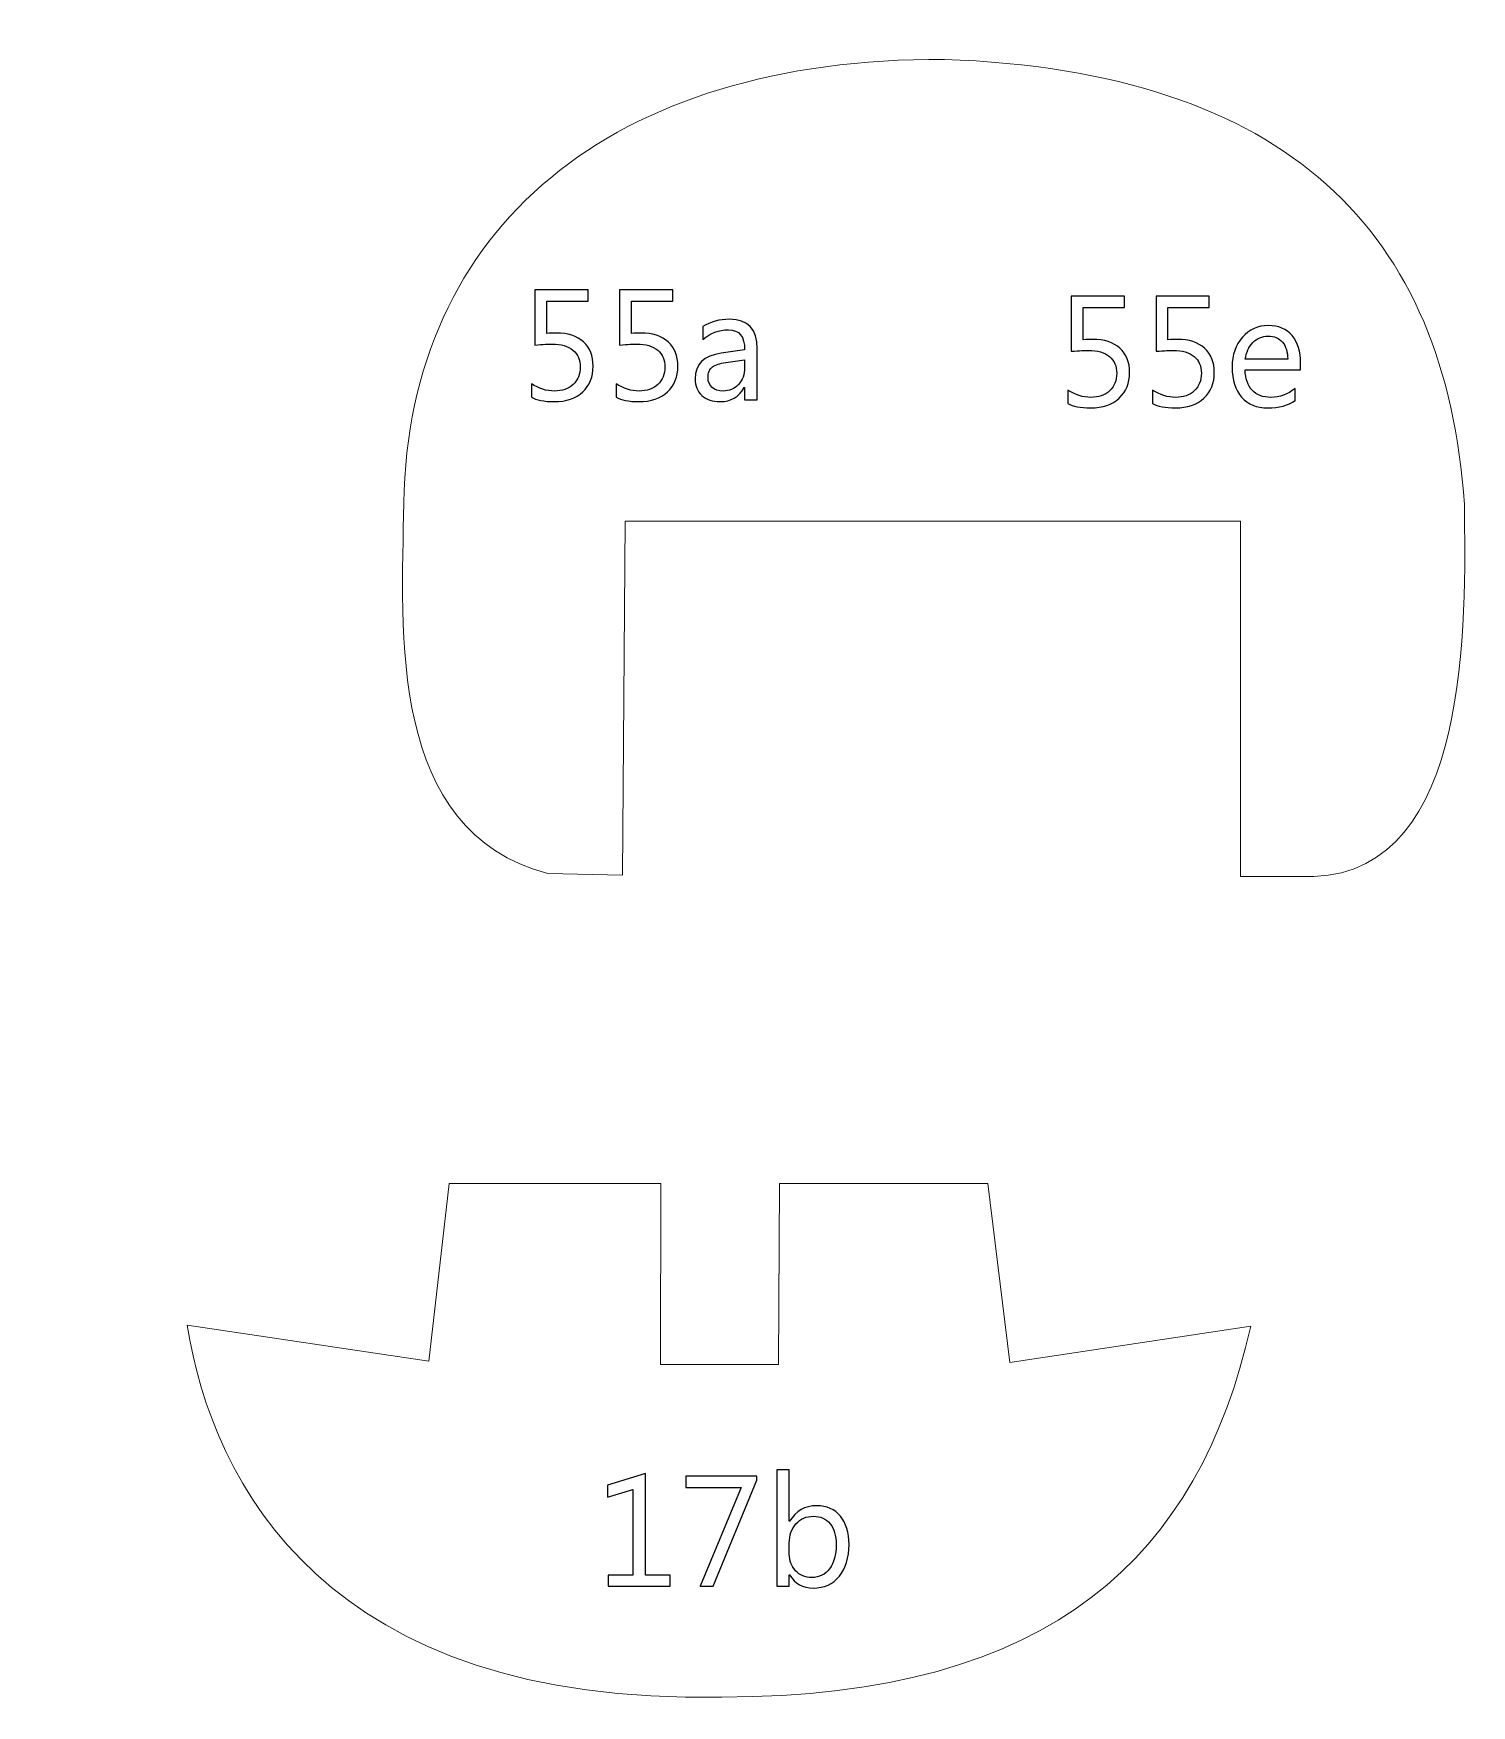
# Model space of a CAD drawing. Header units: centimetres. Extents: x -370 to 378, y -504 to 433.
# Drawn here: x 300.1 to 373.9, y 82.1 to 167.9 of the extents above; entities that cross this region are included whole.
import ezdxf

# ---------------------------------------------------------------- set-up
doc = ezdxf.new("R2010")
doc.units = ezdxf.units.CM
doc.header["$MEASUREMENT"] = 0
doc.layers.add('Camada 1', color=7, linetype='Continuous')
doc.layers.add('Camada 2', color=20, linetype='Continuous')

msp = doc.modelspace()

# ---------------------------------------------------------------- linework, layer by layer
at = {"layer": 'Camada 1', "lineweight": 9}
for points, knots in [([(216.721, 265.254), (216.721, 265.254), (230.116, 265.318), (230.116, 265.318), (230.116, 265.318), (230.116, 265.318), (230.103, 244.768), (230.103, 244.768), (230.103, 244.768), (230.103, 244.768), (236.36, 244.767), (236.36, 244.767), (236.36, 244.767), (236.36, 244.767), (236.371, 265.182), (236.371, 265.182), (236.371, 265.182), (236.371, 265.182), (256.209, 265.182), (256.209, 265.182), (256.209, 265.182), (256.209, 265.182), (256.209, 244.767), (256.209, 244.767), (256.209, 244.767), (256.209, 244.767), (262.443, 244.768), (262.443, 244.768), (262.443, 244.768), (262.443, 244.768), (262.445, 265.213), (262.445, 265.213), (262.445, 265.213), (262.445, 265.213), (282.346, 265.204), (282.346, 265.204), (282.346, 265.204), (282.346, 265.204), (282.296, 244.775), (282.296, 244.775), (282.296, 244.775), (282.296, 244.775), (288.629, 244.768), (288.629, 244.768), (288.629, 244.768), (288.629, 244.768), (288.652, 265.258), (288.652, 265.258), (288.652, 265.258), (288.652, 265.258), (308.479, 265.277), (308.479, 265.277), (308.479, 265.277), (308.479, 265.277), (308.479, 244.77), (308.479, 244.77), (308.479, 244.77), (308.479, 244.77), (314.689, 244.774), (314.689, 244.774), (314.689, 244.774), (314.689, 244.774), (314.79, 265.253), (314.79, 265.253), (314.79, 265.253), (314.79, 265.253), (334.828, 265.214), (334.828, 265.214), (334.828, 265.214), (334.828, 265.214), (334.892, 244.769), (334.892, 244.769), (334.892, 244.769), (334.892, 244.769), (341.063, 244.77), (341.063, 244.77), (341.063, 244.77), (341.063, 244.77), (341.094, 265.214), (341.094, 265.214), (341.094, 265.214), (341.094, 265.214), (366.922, 265.225), (366.922, 265.225), (366.922, 265.225), (366.922, 265.225), (366.966, 256.867), (366.966, 256.867), (366.966, 256.867), (366.966, 256.867), (360.754, 256.873), (360.754, 256.873), (360.754, 256.873), (360.754, 256.873), (360.754, 232.292), (360.754, 232.292), (360.754, 232.292), (360.754, 232.292), (366.964, 232.296), (366.964, 232.296), (366.964, 232.296), (366.964, 232.296), (366.963, 224.01), (366.963, 224.01), (366.963, 224.01), (366.963, 224.01), (210.199, 224.007), (210.199, 224.007), (210.199, 224.007), (210.199, 224.007), (210.193, 236.573), (210.193, 236.573), (210.193, 236.573), (210.193, 236.573), (189.145, 236.573), (189.145, 236.573), (189.145, 236.573), (185.916, 236.501), (184.439, 233.061), (184.413, 226.826), (184.413, 226.826), (184.673, 216.628), (178.684, 212.355), (173.821, 212.903), (173.821, 212.903), (173.821, 212.903), (176.697, 236.149), (176.697, 236.149), (176.697, 236.149), (176.697, 236.149), (170.539, 236.789), (170.539, 236.789), (170.539, 236.789), (170.539, 236.789), (168.49, 221.602), (168.49, 221.602), (168.49, 221.602), (168.49, 221.602), (4.291, 221.42), (4.291, 221.42), (4.291, 221.42), (4.291, 221.42), (4.288, 209.376), (4.288, 209.376), (4.288, 209.376), (4.288, 209.376), (-1.971, 209.374), (-1.971, 209.374), (-1.971, 209.374), (-1.971, 209.374), (-2.239, 168.069), (-2.239, 168.069), (-2.239, 168.069), (-2.239, 168.069), (-66.592, 160.863), (-66.592, 160.863), (-66.592, 160.863), (-66.592, 160.863), (-120.101, 160.892), (-120.101, 160.892), (-120.101, 160.892), (-122.907, 159.848), (-124.083, 157.497), (-123.291, 153.568), (-123.291, 153.568), (-123.291, 153.568), (-121.417, 147.705), (-121.417, 147.705), (-121.417, 147.705), (-119.664, 142.218), (-119.162, 139.073), (-123.559, 137.253), (-123.559, 137.253), (-123.559, 137.253), (-131.456, 134.303), (-131.456, 134.303), (-131.456, 134.303), (-142.328, 129.369), (-143.928, 118.845), (-139.185, 104.494), (-139.185, 104.494), (-136.723, 96.587), (-139.695, 91.079), (-144.309, 92.767), (-144.309, 92.767), (-144.309, 92.767), (-196.019, 110.18), (-196.019, 110.18), (-196.019, 110.18), (-194.826, 114.677), (-193.391, 119.174), (-191.716, 123.67), (-191.716, 123.67), (-191.716, 123.67), (-176.995, 117.362), (-176.995, 117.362), (-176.995, 117.362), (-176.995, 117.362), (-174.937, 123.295), (-174.937, 123.295), (-174.937, 123.295), (-174.937, 123.295), (-189.72, 129.603), (-189.72, 129.603), (-189.72, 129.603), (-187.47, 134.471), (-185.1, 139.218), (-182.609, 143.842), (-182.609, 143.842), (-182.609, 143.842), (-167.889, 135.786), (-167.889, 135.786), (-167.889, 135.786), (-167.889, 135.786), (-164.645, 141.095), (-164.645, 141.095), (-164.645, 141.095), (-164.645, 141.095), (-179.178, 149.214), (-179.178, 149.214), (-179.178, 149.214), (-176.797, 153.396), (-174.316, 157.382), (-171.694, 161.08), (-171.694, 161.08), (-171.694, 161.08), (-158.221, 152.024), (-158.221, 152.024), (-158.221, 152.024), (-158.221, 152.024), (-154.852, 157.145), (-154.852, 157.145), (-154.852, 157.145), (-154.852, 157.145), (-168.138, 166.201), (-168.138, 166.201), (-168.138, 166.201), (-165.271, 169.951), (-162.563, 173.777), (-160.029, 177.692), (-160.029, 177.692), (-160.029, 177.692), (-146.12, 169.011), (-146.12, 169.011), (-146.12, 169.011), (-146.12, 169.011), (-143.438, 174.444), (-143.438, 174.444), (-143.438, 174.444), (-143.438, 174.444), (-157.035, 183.25), (-157.035, 183.25), (-157.035, 183.25), (-151.695, 195.771), (-155.396, 206.053), (-170.299, 212.164), (-170.299, 212.164), (-196.331, 218.03), (-225.837, 215.086), (-252.767, 201.797), (-252.767, 201.797), (-272.125, 191.19), (-291.085, 177.8), (-311.371, 166), (-311.371, 166), (-321.658, 159.339), (-331.851, 153.367), (-342.736, 148.568), (-342.736, 148.568), (-346.86, 147.224), (-349.73, 146.708), (-351.28, 147.57), (-351.28, 147.57), (-360.973, 156.269), (-365.918, 177.156), (-365.135, 212.753), (-365.135, 212.753), (-363.041, 242.961), (-358.027, 262.687), (-349.489, 269.76), (-349.489, 269.76), (-341.694, 272.706), (-312.337, 273.158), (-268.236, 269.823), (-268.236, 269.823), (-238.219, 267.466), (-208.36, 264.64), (-178.599, 261.521), (-178.599, 261.521), (-161.15, 259.512), (-146.663, 274.84), (-133.661, 298.457), (-133.661, 298.457), (-137.932, 299.192), (-140.952, 302.511), (-141.329, 309.219), (-141.329, 309.219), (-141.246, 317.163), (-137.792, 321.124), (-131.21, 321.7), (-131.21, 321.7), (-128.465, 321.723), (-125.72, 321.692), (-122.976, 321.377), (-122.976, 321.377), (-119.251, 320.932), (-117.518, 322.574), (-117.641, 327.134), (-117.641, 327.134), (-117.641, 327.134), (-117.584, 336.153), (-117.584, 336.153), (-117.584, 336.153), (-117.584, 336.153), (-110.776, 336.152), (-110.776, 336.152), (-110.776, 336.152), (-110.776, 336.152), (-110.773, 349.137), (-110.773, 349.137), (-110.773, 349.137), (-110.773, 349.137), (-99.344, 349.13), (-99.344, 349.13), (-99.344, 349.13), (-99.344, 349.13), (-88.153, 362.878), (-88.153, 362.878), (-88.153, 362.878), (-88.153, 362.878), (-34.119, 362.869), (-34.119, 362.869), (-34.119, 362.869), (-34.119, 362.869), (-34.106, 340.512), (-34.106, 340.512), (-34.106, 340.512), (-34.106, 340.512), (-27.597, 340.514), (-27.597, 340.514), (-27.597, 340.514), (-27.597, 340.514), (-27.691, 325.715), (-27.691, 325.715), (-27.691, 325.715), (-27.873, 322.531), (-30.047, 321.13), (-33.358, 320.596), (-33.358, 320.596), (-33.358, 320.596), (-44.151, 320.594), (-44.151, 320.594), (-44.151, 320.594), (-44.151, 320.594), (-44.155, 311.191), (-44.155, 311.191), (-44.155, 311.191), (-44.155, 311.191), (-32.849, 311.191), (-32.849, 311.191), (-32.849, 311.191), (-18.571, 310.629), (-10.255, 308.442), (-6.272, 303.592), (-6.272, 303.592), (-3.714, 300.56), (-2.148, 297.196), (-2.032, 293.351), (-2.032, 293.351), (-2.032, 293.351), (-1.901, 274.856), (-1.901, 274.856), (-1.901, 274.856), (-1.901, 274.856), (4.408, 274.86), (4.408, 274.86), (4.408, 274.86), (4.408, 274.86), (4.426, 260.305), (4.426, 260.305), (4.426, 260.305), (4.426, 260.305), (175.044, 260.301), (175.044, 260.301), (175.044, 260.301), (175.044, 260.301), (175.017, 268.365), (175.017, 268.365), (175.017, 268.365), (179.182, 281.411), (183.274, 295.03), (187.51, 307.504), (187.51, 307.504), (189.372, 313.034), (192.544, 316.081), (197.008, 315.926), (197.008, 315.926), (202.874, 315.367), (206.189, 311.724), (207.985, 306.102), (207.985, 306.102), (211.365, 293.082), (213.787, 278.849), (216.721, 265.254)], [0, 0, 0, 0, 0.009804, 0.009804, 0.009804, 0.009804, 0.019608, 0.019608, 0.019608, 0.019608, 0.029412, 0.029412, 0.029412, 0.029412, 0.039216, 0.039216, 0.039216, 0.039216, 0.04902, 0.04902, 0.04902, 0.04902, 0.058824, 0.058824, 0.058824, 0.058824, 0.068627, 0.068627, 0.068627, 0.068627, 0.078431, 0.078431, 0.078431, 0.078431, 0.088235, 0.088235, 0.088235, 0.088235, 0.098039, 0.098039, 0.098039, 0.098039, 0.107843, 0.107843, 0.107843, 0.107843, 0.117647, 0.117647, 0.117647, 0.117647, 0.127451, 0.127451, 0.127451, 0.127451, 0.137255, 0.137255, 0.137255, 0.137255, 0.147059, 0.147059, 0.147059, 0.147059, 0.156863, 0.156863, 0.156863, 0.156863, 0.166667, 0.166667, 0.166667, 0.166667, 0.176471, 0.176471, 0.176471, 0.176471, 0.186275, 0.186275, 0.186275, 0.186275, 0.196078, 0.196078, 0.196078, 0.196078, 0.205882, 0.205882, 0.205882, 0.205882, 0.215686, 0.215686, 0.215686, 0.215686, 0.22549, 0.22549, 0.22549, 0.22549, 0.235294, 0.235294, 0.235294, 0.235294, 0.245098, 0.245098, 0.245098, 0.245098, 0.254902, 0.254902, 0.254902, 0.254902, 0.264706, 0.264706, 0.264706, 0.264706, 0.27451, 0.27451, 0.27451, 0.27451, 0.284314, 0.284314, 0.284314, 0.284314, 0.294118, 0.294118, 0.294118, 0.294118, 0.303922, 0.303922, 0.303922, 0.303922, 0.313725, 0.313725, 0.313725, 0.313726, 0.323529, 0.323529, 0.323529, 0.323529, 0.333333, 0.333333, 0.333333, 0.333333, 0.343137, 0.343137, 0.343137, 0.343137, 0.352941, 0.352941, 0.352941, 0.352941, 0.362745, 0.362745, 0.362745, 0.362745, 0.372549, 0.372549, 0.372549, 0.372549, 0.382353, 0.382353, 0.382353, 0.382353, 0.392157, 0.392157, 0.392157, 0.392157, 0.401961, 0.401961, 0.401961, 0.401961, 0.411765, 0.411765, 0.411765, 0.411765, 0.421569, 0.421569, 0.421569, 0.421569, 0.431373, 0.431373, 0.431373, 0.431373, 0.441176, 0.441176, 0.441176, 0.441176, 0.45098, 0.45098, 0.45098, 0.45098, 0.460784, 0.460784, 0.460784, 0.460784, 0.470588, 0.470588, 0.470588, 0.470588, 0.480392, 0.480392, 0.480392, 0.480392, 0.490196, 0.490196, 0.490196, 0.490196, 0.5, 0.5, 0.5, 0.5, 0.509804, 0.509804, 0.509804, 0.509804, 0.519608, 0.519608, 0.519608, 0.519608, 0.529412, 0.529412, 0.529412, 0.529412, 0.539216, 0.539216, 0.539216, 0.539216, 0.54902, 0.54902, 0.54902, 0.54902, 0.558824, 0.558824, 0.558824, 0.558824, 0.568627, 0.568627, 0.568627, 0.568627, 0.578431, 0.578431, 0.578431, 0.578431, 0.588235, 0.588235, 0.588235, 0.588235, 0.598039, 0.598039, 0.598039, 0.598039, 0.607843, 0.607843, 0.607843, 0.607843, 0.617647, 0.617647, 0.617647, 0.617647, 0.627451, 0.627451, 0.627451, 0.627451, 0.637255, 0.637255, 0.637255, 0.637255, 0.647059, 0.647059, 0.647059, 0.647059, 0.656863, 0.656863, 0.656863, 0.656863, 0.666667, 0.666667, 0.666667, 0.666667, 0.676471, 0.676471, 0.676471, 0.676471, 0.686275, 0.686275, 0.686275, 0.686275, 0.696078, 0.696078, 0.696078, 0.696078, 0.705882, 0.705882, 0.705882, 0.705882, 0.715686, 0.715686, 0.715686, 0.715686, 0.72549, 0.72549, 0.72549, 0.72549, 0.735294, 0.735294, 0.735294, 0.735294, 0.745098, 0.745098, 0.745098, 0.745098, 0.754902, 0.754902, 0.754902, 0.754902, 0.764706, 0.764706, 0.764706, 0.764706, 0.77451, 0.77451, 0.77451, 0.77451, 0.784314, 0.784314, 0.784314, 0.784314, 0.794118, 0.794118, 0.794118, 0.794118, 0.803922, 0.803922, 0.803922, 0.803922, 0.813725, 0.813725, 0.813725, 0.813726, 0.823529, 0.823529, 0.823529, 0.823529, 0.833333, 0.833333, 0.833333, 0.833333, 0.843137, 0.843137, 0.843137, 0.843137, 0.852941, 0.852941, 0.852941, 0.852941, 0.862745, 0.862745, 0.862745, 0.862745, 0.872549, 0.872549, 0.872549, 0.872549, 0.882353, 0.882353, 0.882353, 0.882353, 0.892157, 0.892157, 0.892157, 0.892157, 0.901961, 0.901961, 0.901961, 0.901961, 0.911765, 0.911765, 0.911765, 0.911765, 0.921569, 0.921569, 0.921569, 0.921569, 0.931373, 0.931373, 0.931373, 0.931373, 0.941176, 0.941176, 0.941176, 0.941176, 0.95098, 0.95098, 0.95098, 0.95098, 0.960784, 0.960784, 0.960784, 0.960784, 0.970588, 0.970588, 0.970588, 0.970588, 0.980392, 0.980392, 0.980392, 0.980392, 1, 1, 1, 1]), ([(330.456, 142.912), (330.456, 142.912), (362.027, 142.912), (362.027, 142.912), (362.027, 142.912), (362.027, 142.912), (362.024, 124.676), (362.024, 124.676), (362.024, 124.676), (362.024, 124.676), (365.802, 124.675), (365.802, 124.675), (365.802, 124.675), (373.887, 124.99), (373.589, 137.798), (373.517, 143.771), (373.517, 143.771), (372.576, 157.755), (364.464, 165.995), (346.835, 166.61), (346.835, 166.61), (329.726, 166.698), (319.327, 157.928), (319.098, 143.839), (319.098, 143.839), (318.989, 137.159), (318.247, 127.027), (326.493, 124.826), (326.493, 124.826), (326.493, 124.826), (330.324, 124.74), (330.324, 124.74), (330.324, 124.74), (330.324, 124.74), (330.456, 142.912), (330.456, 142.912)], [0, 0, 0, 0, 0.1, 0.1, 0.1, 0.1, 0.2, 0.2, 0.2, 0.2, 0.3, 0.3, 0.3, 0.3, 0.4, 0.4, 0.4, 0.4, 0.5, 0.5, 0.5, 0.5, 0.6, 0.6, 0.6, 0.6, 0.7, 0.7, 0.7, 0.7, 0.8, 0.8, 0.8, 0.8, 1, 1, 1, 1]), ([(321.423, 108.927), (321.423, 108.927), (332.295, 108.925), (332.295, 108.925), (332.295, 108.925), (332.295, 108.925), (332.275, 99.641), (332.275, 99.641), (332.275, 99.641), (332.275, 99.641), (338.32, 99.644), (338.32, 99.644), (338.32, 99.644), (338.32, 99.644), (338.384, 108.922), (338.384, 108.922), (338.384, 108.922), (338.384, 108.922), (349.063, 108.926), (349.063, 108.926), (349.063, 108.926), (349.063, 108.926), (350.199, 99.742), (350.199, 99.742), (350.199, 99.742), (350.199, 99.742), (362.558, 101.601), (362.558, 101.601), (362.558, 101.601), (359.903, 89.864), (352.443, 82.563), (335.412, 82.575), (335.412, 82.575), (315.148, 82.136), (309.28, 93.517), (307.985, 101.65), (307.985, 101.65), (307.985, 101.65), (320.377, 99.807), (320.377, 99.807), (320.377, 99.807), (320.377, 99.807), (321.423, 108.927), (321.423, 108.927)], [0, 0, 0, 0, 0.083333, 0.083333, 0.083333, 0.083333, 0.166667, 0.166667, 0.166667, 0.166667, 0.25, 0.25, 0.25, 0.25, 0.333333, 0.333333, 0.333333, 0.333333, 0.416667, 0.416667, 0.416667, 0.416667, 0.5, 0.5, 0.5, 0.5, 0.583333, 0.583333, 0.583333, 0.583333, 0.666667, 0.666667, 0.666667, 0.666667, 0.75, 0.75, 0.75, 0.75, 0.833333, 0.833333, 0.833333, 0.833333, 1, 1, 1, 1])]:
    msp.add_open_spline(points, degree=3, knots=knots, dxfattribs=at)
at = {"layer": 'Camada 2'}
for points, knots in [([(325.645, 149.283), (325.645, 149.283), (325.645, 149.969), (325.645, 149.969), (325.645, 149.969), (326.031, 149.716), (326.423, 149.59), (326.822, 149.59), (326.822, 149.59), (327.221, 149.59), (327.543, 149.703), (327.787, 149.928), (327.787, 149.928), (328.031, 150.153), (328.153, 150.453), (328.153, 150.825), (328.153, 150.825), (328.153, 151.195), (328.028, 151.484), (327.779, 151.691), (327.779, 151.691), (327.529, 151.898), (327.173, 152.001), (326.708, 152.001), (326.708, 152.001), (326.551, 152.001), (326.255, 151.985), (325.822, 151.954), (325.822, 151.954), (325.822, 151.954), (325.822, 154.792), (325.822, 154.792), (325.822, 154.792), (325.822, 154.792), (328.556, 154.792), (328.556, 154.792), (328.556, 154.792), (328.556, 154.792), (328.556, 154.211), (328.556, 154.211), (328.556, 154.211), (328.556, 154.211), (326.435, 154.211), (326.435, 154.211), (326.435, 154.211), (326.435, 154.211), (326.435, 152.55), (326.435, 152.55), (326.435, 152.55), (326.609, 152.56), (326.768, 152.566), (326.916, 152.566), (326.916, 152.566), (327.52, 152.566), (327.988, 152.414), (328.318, 152.111), (328.318, 152.111), (328.649, 151.809), (328.814, 151.394), (328.814, 150.867), (328.814, 150.867), (328.814, 150.321), (328.637, 149.881), (328.281, 149.55), (328.281, 149.55), (327.924, 149.216), (327.435, 149.049), (326.816, 149.049), (326.816, 149.049), (326.293, 149.049), (325.903, 149.127), (325.645, 149.283)], [0, 0, 0, 0, 0.052632, 0.052632, 0.052632, 0.052632, 0.105263, 0.105263, 0.105263, 0.105263, 0.157895, 0.157895, 0.157895, 0.157895, 0.210526, 0.210526, 0.210526, 0.210526, 0.263158, 0.263158, 0.263158, 0.263158, 0.315789, 0.315789, 0.315789, 0.315789, 0.368421, 0.368421, 0.368421, 0.368421, 0.421053, 0.421053, 0.421053, 0.421053, 0.473684, 0.473684, 0.473684, 0.473684, 0.526316, 0.526316, 0.526316, 0.526316, 0.578947, 0.578947, 0.578947, 0.578947, 0.631579, 0.631579, 0.631579, 0.631579, 0.684211, 0.684211, 0.684211, 0.684211, 0.736842, 0.736842, 0.736842, 0.736842, 0.789474, 0.789474, 0.789474, 0.789474, 0.842105, 0.842105, 0.842105, 0.842105, 0.894737, 0.894737, 0.894737, 0.894737, 1, 1, 1, 1]), ([(329.992, 149.283), (329.992, 149.283), (329.992, 149.969), (329.992, 149.969), (329.992, 149.969), (330.377, 149.716), (330.77, 149.59), (331.169, 149.59), (331.169, 149.59), (331.568, 149.59), (331.889, 149.703), (332.134, 149.928), (332.134, 149.928), (332.378, 150.153), (332.5, 150.453), (332.5, 150.825), (332.5, 150.825), (332.5, 151.195), (332.375, 151.484), (332.126, 151.691), (332.126, 151.691), (331.876, 151.898), (331.52, 152.001), (331.055, 152.001), (331.055, 152.001), (330.898, 152.001), (330.602, 151.985), (330.169, 151.954), (330.169, 151.954), (330.169, 151.954), (330.169, 154.792), (330.169, 154.792), (330.169, 154.792), (330.169, 154.792), (332.903, 154.792), (332.903, 154.792), (332.903, 154.792), (332.903, 154.792), (332.903, 154.211), (332.903, 154.211), (332.903, 154.211), (332.903, 154.211), (330.782, 154.211), (330.782, 154.211), (330.782, 154.211), (330.782, 154.211), (330.782, 152.55), (330.782, 152.55), (330.782, 152.55), (330.955, 152.56), (331.115, 152.566), (331.263, 152.566), (331.263, 152.566), (331.867, 152.566), (332.334, 152.414), (332.665, 152.111), (332.665, 152.111), (332.996, 151.809), (333.161, 151.394), (333.161, 150.867), (333.161, 150.867), (333.161, 150.321), (332.984, 149.881), (332.627, 149.55), (332.627, 149.55), (332.271, 149.216), (331.782, 149.049), (331.162, 149.049), (331.162, 149.049), (330.64, 149.049), (330.25, 149.127), (329.992, 149.283)], [0, 0, 0, 0, 0.052632, 0.052632, 0.052632, 0.052632, 0.105263, 0.105263, 0.105263, 0.105263, 0.157895, 0.157895, 0.157895, 0.157895, 0.210526, 0.210526, 0.210526, 0.210526, 0.263158, 0.263158, 0.263158, 0.263158, 0.315789, 0.315789, 0.315789, 0.315789, 0.368421, 0.368421, 0.368421, 0.368421, 0.421053, 0.421053, 0.421053, 0.421053, 0.473684, 0.473684, 0.473684, 0.473684, 0.526316, 0.526316, 0.526316, 0.526316, 0.578947, 0.578947, 0.578947, 0.578947, 0.631579, 0.631579, 0.631579, 0.631579, 0.684211, 0.684211, 0.684211, 0.684211, 0.736842, 0.736842, 0.736842, 0.736842, 0.789474, 0.789474, 0.789474, 0.789474, 0.842105, 0.842105, 0.842105, 0.842105, 0.894737, 0.894737, 0.894737, 0.894737, 1, 1, 1, 1]), ([(353.172, 148.96), (353.172, 148.96), (353.172, 149.645), (353.172, 149.645), (353.172, 149.645), (353.558, 149.392), (353.95, 149.266), (354.349, 149.266), (354.349, 149.266), (354.749, 149.266), (355.07, 149.379), (355.315, 149.605), (355.315, 149.605), (355.558, 149.829), (355.68, 150.129), (355.68, 150.501), (355.68, 150.501), (355.68, 150.871), (355.555, 151.16), (355.307, 151.367), (355.307, 151.367), (355.057, 151.574), (354.7, 151.677), (354.235, 151.677), (354.235, 151.677), (354.078, 151.677), (353.782, 151.661), (353.349, 151.63), (353.349, 151.63), (353.349, 151.63), (353.349, 154.468), (353.349, 154.468), (353.349, 154.468), (353.349, 154.468), (356.083, 154.468), (356.083, 154.468), (356.083, 154.468), (356.083, 154.468), (356.083, 153.887), (356.083, 153.887), (356.083, 153.887), (356.083, 153.887), (353.962, 153.887), (353.962, 153.887), (353.962, 153.887), (353.962, 153.887), (353.962, 152.226), (353.962, 152.226), (353.962, 152.226), (354.136, 152.236), (354.296, 152.242), (354.444, 152.242), (354.444, 152.242), (355.047, 152.242), (355.515, 152.09), (355.845, 151.788), (355.845, 151.788), (356.176, 151.485), (356.341, 151.07), (356.341, 150.543), (356.341, 150.543), (356.341, 149.997), (356.164, 149.558), (355.808, 149.226), (355.808, 149.226), (355.452, 148.892), (354.962, 148.726), (354.343, 148.726), (354.343, 148.726), (353.82, 148.726), (353.43, 148.804), (353.172, 148.96)], [0, 0, 0, 0, 0.052632, 0.052632, 0.052632, 0.052632, 0.105263, 0.105263, 0.105263, 0.105263, 0.157895, 0.157895, 0.157895, 0.157895, 0.210526, 0.210526, 0.210526, 0.210526, 0.263158, 0.263158, 0.263158, 0.263158, 0.315789, 0.315789, 0.315789, 0.315789, 0.368421, 0.368421, 0.368421, 0.368421, 0.421053, 0.421053, 0.421053, 0.421053, 0.473684, 0.473684, 0.473684, 0.473684, 0.526316, 0.526316, 0.526316, 0.526316, 0.578947, 0.578947, 0.578947, 0.578947, 0.631579, 0.631579, 0.631579, 0.631579, 0.684211, 0.684211, 0.684211, 0.684211, 0.736842, 0.736842, 0.736842, 0.736842, 0.789474, 0.789474, 0.789474, 0.789474, 0.842105, 0.842105, 0.842105, 0.842105, 0.894737, 0.894737, 0.894737, 0.894737, 1, 1, 1, 1]), ([(357.519, 148.96), (357.519, 148.96), (357.519, 149.645), (357.519, 149.645), (357.519, 149.645), (357.905, 149.392), (358.297, 149.266), (358.696, 149.266), (358.696, 149.266), (359.096, 149.266), (359.417, 149.379), (359.661, 149.605), (359.661, 149.605), (359.905, 149.829), (360.027, 150.129), (360.027, 150.501), (360.027, 150.501), (360.027, 150.871), (359.902, 151.16), (359.653, 151.367), (359.653, 151.367), (359.403, 151.574), (359.047, 151.677), (358.582, 151.677), (358.582, 151.677), (358.425, 151.677), (358.129, 151.661), (357.696, 151.63), (357.696, 151.63), (357.696, 151.63), (357.696, 154.468), (357.696, 154.468), (357.696, 154.468), (357.696, 154.468), (360.43, 154.468), (360.43, 154.468), (360.43, 154.468), (360.43, 154.468), (360.43, 153.887), (360.43, 153.887), (360.43, 153.887), (360.43, 153.887), (358.309, 153.887), (358.309, 153.887), (358.309, 153.887), (358.309, 153.887), (358.309, 152.226), (358.309, 152.226), (358.309, 152.226), (358.483, 152.236), (358.643, 152.242), (358.79, 152.242), (358.79, 152.242), (359.394, 152.242), (359.862, 152.09), (360.192, 151.788), (360.192, 151.788), (360.523, 151.485), (360.688, 151.07), (360.688, 150.543), (360.688, 150.543), (360.688, 149.997), (360.511, 149.558), (360.155, 149.226), (360.155, 149.226), (359.798, 148.892), (359.309, 148.726), (358.69, 148.726), (358.69, 148.726), (358.167, 148.726), (357.777, 148.804), (357.519, 148.96)], [0, 0, 0, 0, 0.052632, 0.052632, 0.052632, 0.052632, 0.105263, 0.105263, 0.105263, 0.105263, 0.157895, 0.157895, 0.157895, 0.157895, 0.210526, 0.210526, 0.210526, 0.210526, 0.263158, 0.263158, 0.263158, 0.263158, 0.315789, 0.315789, 0.315789, 0.315789, 0.368421, 0.368421, 0.368421, 0.368421, 0.421053, 0.421053, 0.421053, 0.421053, 0.473684, 0.473684, 0.473684, 0.473684, 0.526316, 0.526316, 0.526316, 0.526316, 0.578947, 0.578947, 0.578947, 0.578947, 0.631579, 0.631579, 0.631579, 0.631579, 0.684211, 0.684211, 0.684211, 0.684211, 0.736842, 0.736842, 0.736842, 0.736842, 0.789474, 0.789474, 0.789474, 0.789474, 0.842105, 0.842105, 0.842105, 0.842105, 0.894737, 0.894737, 0.894737, 0.894737, 1, 1, 1, 1]), ([(337.234, 149.146), (337.234, 149.146), (336.589, 149.146), (336.589, 149.146), (336.589, 149.146), (336.589, 149.146), (336.589, 149.777), (336.589, 149.777), (336.589, 149.777), (336.589, 149.777), (336.572, 149.777), (336.572, 149.777), (336.572, 149.777), (336.292, 149.291), (335.879, 149.049), (335.332, 149.049), (335.332, 149.049), (334.93, 149.049), (334.615, 149.156), (334.388, 149.369), (334.388, 149.369), (334.161, 149.582), (334.048, 149.864), (334.048, 150.216), (334.048, 150.216), (334.048, 150.97), (334.492, 151.41), (335.379, 151.533), (335.379, 151.533), (335.379, 151.533), (336.589, 151.703), (336.589, 151.703), (336.589, 151.703), (336.589, 152.391), (336.312, 152.735), (335.758, 152.735), (335.758, 152.735), (335.273, 152.735), (334.834, 152.568), (334.443, 152.235), (334.443, 152.235), (334.443, 152.235), (334.443, 152.896), (334.443, 152.896), (334.443, 152.896), (334.84, 153.149), (335.295, 153.275), (335.813, 153.275), (335.813, 153.275), (336.761, 153.275), (337.234, 152.774), (337.234, 151.77), (337.234, 151.77), (337.234, 151.77), (337.234, 149.146), (337.234, 149.146)], [0, 0, 0, 0, 0.066667, 0.066667, 0.066667, 0.066667, 0.133333, 0.133333, 0.133333, 0.133333, 0.2, 0.2, 0.2, 0.2, 0.266667, 0.266667, 0.266667, 0.266667, 0.333333, 0.333333, 0.333333, 0.333333, 0.4, 0.4, 0.4, 0.4, 0.466667, 0.466667, 0.466667, 0.466667, 0.533333, 0.533333, 0.533333, 0.533333, 0.6, 0.6, 0.6, 0.6, 0.666667, 0.666667, 0.666667, 0.666667, 0.733333, 0.733333, 0.733333, 0.733333, 0.8, 0.8, 0.8, 0.8, 0.866667, 0.866667, 0.866667, 0.866667, 1, 1, 1, 1]), ([(365.116, 150.677), (365.116, 150.677), (362.269, 150.677), (362.269, 150.677), (362.269, 150.677), (362.28, 150.227), (362.401, 149.879), (362.63, 149.634), (362.63, 149.634), (362.862, 149.388), (363.179, 149.266), (363.582, 149.266), (363.582, 149.266), (364.037, 149.266), (364.453, 149.417), (364.834, 149.718), (364.834, 149.718), (364.834, 149.718), (364.834, 149.113), (364.834, 149.113), (364.834, 149.113), (364.48, 148.855), (364.011, 148.726), (363.429, 148.726), (363.429, 148.726), (362.86, 148.726), (362.413, 148.909), (362.088, 149.275), (362.088, 149.275), (361.762, 149.642), (361.6, 150.158), (361.6, 150.822), (361.6, 150.822), (361.6, 151.452), (361.777, 151.962), (362.133, 152.359), (362.133, 152.359), (362.489, 152.754), (362.93, 152.951), (363.459, 152.951), (363.459, 152.951), (363.985, 152.951), (364.394, 152.781), (364.683, 152.439), (364.683, 152.439), (364.972, 152.098), (365.116, 151.624), (365.116, 151.016), (365.116, 151.016), (365.116, 151.016), (365.116, 150.677), (365.116, 150.677)], [0, 0, 0, 0, 0.071429, 0.071429, 0.071429, 0.071429, 0.142857, 0.142857, 0.142857, 0.142857, 0.214286, 0.214286, 0.214286, 0.214286, 0.285714, 0.285714, 0.285714, 0.285714, 0.357143, 0.357143, 0.357143, 0.357143, 0.428571, 0.428571, 0.428571, 0.428571, 0.5, 0.5, 0.5, 0.5, 0.571429, 0.571429, 0.571429, 0.571429, 0.642857, 0.642857, 0.642857, 0.642857, 0.714286, 0.714286, 0.714286, 0.714286, 0.785714, 0.785714, 0.785714, 0.785714, 0.857143, 0.857143, 0.857143, 0.857143, 1, 1, 1, 1]), ([(364.455, 151.226), (364.452, 151.599), (364.362, 151.891), (364.184, 152.099), (364.184, 152.099), (364.007, 152.308), (363.761, 152.411), (363.446, 152.411), (363.446, 152.411), (363.143, 152.411), (362.883, 152.302), (362.671, 152.083), (362.671, 152.083), (362.458, 151.864), (362.327, 151.579), (362.277, 151.226), (362.277, 151.226), (362.277, 151.226), (364.455, 151.226), (364.455, 151.226)], [0, 0, 0, 0, 0.166667, 0.166667, 0.166667, 0.166667, 0.333333, 0.333333, 0.333333, 0.333333, 0.5, 0.5, 0.5, 0.5, 0.666667, 0.666667, 0.666667, 0.666667, 1, 1, 1, 1]), ([(336.589, 151.187), (336.589, 151.187), (335.615, 151.052), (335.615, 151.052), (335.615, 151.052), (335.316, 151.01), (335.09, 150.935), (334.938, 150.829), (334.938, 150.829), (334.786, 150.722), (334.709, 150.533), (334.709, 150.262), (334.709, 150.262), (334.709, 150.064), (334.779, 149.903), (334.921, 149.778), (334.921, 149.778), (335.06, 149.653), (335.248, 149.59), (335.481, 149.59), (335.481, 149.59), (335.802, 149.59), (336.067, 149.703), (336.275, 149.927), (336.275, 149.927), (336.484, 150.153), (336.589, 150.438), (336.589, 150.783), (336.589, 150.783), (336.589, 150.783), (336.589, 151.187), (336.589, 151.187)], [0, 0, 0, 0, 0.111111, 0.111111, 0.111111, 0.111111, 0.222222, 0.222222, 0.222222, 0.222222, 0.333333, 0.333333, 0.333333, 0.333333, 0.444444, 0.444444, 0.444444, 0.444444, 0.555556, 0.555556, 0.555556, 0.555556, 0.666667, 0.666667, 0.666667, 0.666667, 0.777778, 0.777778, 0.777778, 0.777778, 1, 1, 1, 1]), ([(332.773, 88.262), (332.773, 88.262), (329.579, 88.262), (329.579, 88.262), (329.579, 88.262), (329.579, 88.262), (329.579, 88.827), (329.579, 88.827), (329.579, 88.827), (329.579, 88.827), (330.854, 88.827), (330.854, 88.827), (330.854, 88.827), (330.854, 88.827), (330.854, 93.217), (330.854, 93.217), (330.854, 93.217), (330.854, 93.217), (329.547, 92.827), (329.547, 92.827), (329.547, 92.827), (329.547, 92.827), (329.547, 93.44), (329.547, 93.44), (329.547, 93.44), (329.547, 93.44), (331.499, 94.037), (331.499, 94.037), (331.499, 94.037), (331.499, 94.037), (331.499, 88.827), (331.499, 88.827), (331.499, 88.827), (331.499, 88.827), (332.773, 88.827), (332.773, 88.827), (332.773, 88.827), (332.773, 88.827), (332.773, 88.262), (332.773, 88.262)], [0, 0, 0, 0, 0.090909, 0.090909, 0.090909, 0.090909, 0.181818, 0.181818, 0.181818, 0.181818, 0.272727, 0.272727, 0.272727, 0.272727, 0.363636, 0.363636, 0.363636, 0.363636, 0.454545, 0.454545, 0.454545, 0.454545, 0.545455, 0.545455, 0.545455, 0.545455, 0.636364, 0.636364, 0.636364, 0.636364, 0.727273, 0.727273, 0.727273, 0.727273, 0.818182, 0.818182, 0.818182, 0.818182, 1, 1, 1, 1]), ([(337.209, 93.705), (337.209, 93.705), (334.975, 88.262), (334.975, 88.262), (334.975, 88.262), (334.975, 88.262), (334.305, 88.262), (334.305, 88.262), (334.305, 88.262), (334.305, 88.262), (336.418, 93.327), (336.418, 93.327), (336.418, 93.327), (336.418, 93.327), (333.571, 93.327), (333.571, 93.327), (333.571, 93.327), (333.571, 93.327), (333.571, 93.908), (333.571, 93.908), (333.571, 93.908), (333.571, 93.908), (337.209, 93.908), (337.209, 93.908), (337.209, 93.908), (337.209, 93.908), (337.209, 93.705), (337.209, 93.705)], [0, 0, 0, 0, 0.125, 0.125, 0.125, 0.125, 0.25, 0.25, 0.25, 0.25, 0.375, 0.375, 0.375, 0.375, 0.5, 0.5, 0.5, 0.5, 0.625, 0.625, 0.625, 0.625, 0.75, 0.75, 0.75, 0.75, 1, 1, 1, 1]), ([(338.894, 88.84), (338.894, 88.84), (338.878, 88.84), (338.878, 88.84), (338.878, 88.84), (338.878, 88.84), (338.878, 88.262), (338.878, 88.262), (338.878, 88.262), (338.878, 88.262), (338.233, 88.262), (338.233, 88.262), (338.233, 88.262), (338.233, 88.262), (338.233, 94.23), (338.233, 94.23), (338.233, 94.23), (338.233, 94.23), (338.878, 94.23), (338.878, 94.23), (338.878, 94.23), (338.878, 94.23), (338.878, 91.59), (338.878, 91.59), (338.878, 91.59), (338.878, 91.59), (338.894, 91.59), (338.894, 91.59), (338.894, 91.59), (339.211, 92.124), (339.676, 92.392), (340.288, 92.392), (340.288, 92.392), (340.805, 92.392), (341.21, 92.212), (341.503, 91.85), (341.503, 91.85), (341.796, 91.488), (341.943, 91.005), (341.943, 90.397), (341.943, 90.397), (341.943, 89.722), (341.779, 89.18), (341.45, 88.775), (341.45, 88.775), (341.121, 88.369), (340.672, 88.166), (340.102, 88.166), (340.102, 88.166), (339.57, 88.166), (339.167, 88.39), (338.894, 88.84)], [0, 0, 0, 0, 0.071429, 0.071429, 0.071429, 0.071429, 0.142857, 0.142857, 0.142857, 0.142857, 0.214286, 0.214286, 0.214286, 0.214286, 0.285714, 0.285714, 0.285714, 0.285714, 0.357143, 0.357143, 0.357143, 0.357143, 0.428571, 0.428571, 0.428571, 0.428571, 0.5, 0.5, 0.5, 0.5, 0.571429, 0.571429, 0.571429, 0.571429, 0.642857, 0.642857, 0.642857, 0.642857, 0.714286, 0.714286, 0.714286, 0.714286, 0.785714, 0.785714, 0.785714, 0.785714, 0.857143, 0.857143, 0.857143, 0.857143, 1, 1, 1, 1]), ([(338.878, 90.472), (338.878, 90.472), (338.878, 89.908), (338.878, 89.908), (338.878, 89.908), (338.878, 89.573), (338.987, 89.289), (339.203, 89.056), (339.203, 89.056), (339.42, 88.823), (339.695, 88.706), (340.028, 88.706), (340.028, 88.706), (340.42, 88.706), (340.726, 88.857), (340.948, 89.156), (340.948, 89.156), (341.17, 89.457), (341.281, 89.874), (341.281, 90.409), (341.281, 90.409), (341.281, 90.859), (341.178, 91.213), (340.969, 91.468), (340.969, 91.468), (340.762, 91.723), (340.481, 91.851), (340.127, 91.851), (340.127, 91.851), (339.752, 91.851), (339.449, 91.721), (339.221, 91.459), (339.221, 91.459), (338.992, 91.197), (338.878, 90.867), (338.878, 90.472)], [0, 0, 0, 0, 0.1, 0.1, 0.1, 0.1, 0.2, 0.2, 0.2, 0.2, 0.3, 0.3, 0.3, 0.3, 0.4, 0.4, 0.4, 0.4, 0.5, 0.5, 0.5, 0.5, 0.6, 0.6, 0.6, 0.6, 0.7, 0.7, 0.7, 0.7, 0.8, 0.8, 0.8, 0.8, 1, 1, 1, 1])]:
    msp.add_open_spline(points, degree=3, knots=knots, dxfattribs=at)
at = {"layer": 'Camada 2', "lineweight": 9}
for points, knots in [([(325.645, 149.283), (325.645, 149.283), (325.645, 149.969), (325.645, 149.969), (325.645, 149.969), (326.031, 149.716), (326.423, 149.59), (326.822, 149.59), (326.822, 149.59), (327.221, 149.59), (327.543, 149.703), (327.787, 149.928), (327.787, 149.928), (328.031, 150.153), (328.153, 150.453), (328.153, 150.825), (328.153, 150.825), (328.153, 151.195), (328.028, 151.484), (327.779, 151.691), (327.779, 151.691), (327.529, 151.898), (327.173, 152.001), (326.708, 152.001), (326.708, 152.001), (326.551, 152.001), (326.255, 151.985), (325.822, 151.954), (325.822, 151.954), (325.822, 151.954), (325.822, 154.792), (325.822, 154.792), (325.822, 154.792), (325.822, 154.792), (328.556, 154.792), (328.556, 154.792), (328.556, 154.792), (328.556, 154.792), (328.556, 154.211), (328.556, 154.211), (328.556, 154.211), (328.556, 154.211), (326.435, 154.211), (326.435, 154.211), (326.435, 154.211), (326.435, 154.211), (326.435, 152.55), (326.435, 152.55), (326.435, 152.55), (326.609, 152.56), (326.768, 152.566), (326.916, 152.566), (326.916, 152.566), (327.52, 152.566), (327.988, 152.414), (328.318, 152.111), (328.318, 152.111), (328.649, 151.809), (328.814, 151.394), (328.814, 150.867), (328.814, 150.867), (328.814, 150.321), (328.637, 149.881), (328.281, 149.55), (328.281, 149.55), (327.924, 149.216), (327.435, 149.049), (326.816, 149.049), (326.816, 149.049), (326.293, 149.049), (325.903, 149.127), (325.645, 149.283)], [0, 0, 0, 0, 0.052632, 0.052632, 0.052632, 0.052632, 0.105263, 0.105263, 0.105263, 0.105263, 0.157895, 0.157895, 0.157895, 0.157895, 0.210526, 0.210526, 0.210526, 0.210526, 0.263158, 0.263158, 0.263158, 0.263158, 0.315789, 0.315789, 0.315789, 0.315789, 0.368421, 0.368421, 0.368421, 0.368421, 0.421053, 0.421053, 0.421053, 0.421053, 0.473684, 0.473684, 0.473684, 0.473684, 0.526316, 0.526316, 0.526316, 0.526316, 0.578947, 0.578947, 0.578947, 0.578947, 0.631579, 0.631579, 0.631579, 0.631579, 0.684211, 0.684211, 0.684211, 0.684211, 0.736842, 0.736842, 0.736842, 0.736842, 0.789474, 0.789474, 0.789474, 0.789474, 0.842105, 0.842105, 0.842105, 0.842105, 0.894737, 0.894737, 0.894737, 0.894737, 1, 1, 1, 1]), ([(329.992, 149.283), (329.992, 149.283), (329.992, 149.969), (329.992, 149.969), (329.992, 149.969), (330.377, 149.716), (330.77, 149.59), (331.169, 149.59), (331.169, 149.59), (331.568, 149.59), (331.889, 149.703), (332.134, 149.928), (332.134, 149.928), (332.378, 150.153), (332.5, 150.453), (332.5, 150.825), (332.5, 150.825), (332.5, 151.195), (332.375, 151.484), (332.126, 151.691), (332.126, 151.691), (331.876, 151.898), (331.52, 152.001), (331.055, 152.001), (331.055, 152.001), (330.898, 152.001), (330.602, 151.985), (330.169, 151.954), (330.169, 151.954), (330.169, 151.954), (330.169, 154.792), (330.169, 154.792), (330.169, 154.792), (330.169, 154.792), (332.903, 154.792), (332.903, 154.792), (332.903, 154.792), (332.903, 154.792), (332.903, 154.211), (332.903, 154.211), (332.903, 154.211), (332.903, 154.211), (330.782, 154.211), (330.782, 154.211), (330.782, 154.211), (330.782, 154.211), (330.782, 152.55), (330.782, 152.55), (330.782, 152.55), (330.955, 152.56), (331.115, 152.566), (331.263, 152.566), (331.263, 152.566), (331.867, 152.566), (332.334, 152.414), (332.665, 152.111), (332.665, 152.111), (332.996, 151.809), (333.161, 151.394), (333.161, 150.867), (333.161, 150.867), (333.161, 150.321), (332.984, 149.881), (332.627, 149.55), (332.627, 149.55), (332.271, 149.216), (331.782, 149.049), (331.162, 149.049), (331.162, 149.049), (330.64, 149.049), (330.25, 149.127), (329.992, 149.283)], [0, 0, 0, 0, 0.052632, 0.052632, 0.052632, 0.052632, 0.105263, 0.105263, 0.105263, 0.105263, 0.157895, 0.157895, 0.157895, 0.157895, 0.210526, 0.210526, 0.210526, 0.210526, 0.263158, 0.263158, 0.263158, 0.263158, 0.315789, 0.315789, 0.315789, 0.315789, 0.368421, 0.368421, 0.368421, 0.368421, 0.421053, 0.421053, 0.421053, 0.421053, 0.473684, 0.473684, 0.473684, 0.473684, 0.526316, 0.526316, 0.526316, 0.526316, 0.578947, 0.578947, 0.578947, 0.578947, 0.631579, 0.631579, 0.631579, 0.631579, 0.684211, 0.684211, 0.684211, 0.684211, 0.736842, 0.736842, 0.736842, 0.736842, 0.789474, 0.789474, 0.789474, 0.789474, 0.842105, 0.842105, 0.842105, 0.842105, 0.894737, 0.894737, 0.894737, 0.894737, 1, 1, 1, 1]), ([(353.172, 148.96), (353.172, 148.96), (353.172, 149.645), (353.172, 149.645), (353.172, 149.645), (353.558, 149.392), (353.95, 149.266), (354.349, 149.266), (354.349, 149.266), (354.749, 149.266), (355.07, 149.379), (355.315, 149.605), (355.315, 149.605), (355.558, 149.829), (355.68, 150.129), (355.68, 150.501), (355.68, 150.501), (355.68, 150.871), (355.555, 151.16), (355.307, 151.367), (355.307, 151.367), (355.057, 151.574), (354.7, 151.677), (354.235, 151.677), (354.235, 151.677), (354.078, 151.677), (353.782, 151.661), (353.349, 151.63), (353.349, 151.63), (353.349, 151.63), (353.349, 154.468), (353.349, 154.468), (353.349, 154.468), (353.349, 154.468), (356.083, 154.468), (356.083, 154.468), (356.083, 154.468), (356.083, 154.468), (356.083, 153.887), (356.083, 153.887), (356.083, 153.887), (356.083, 153.887), (353.962, 153.887), (353.962, 153.887), (353.962, 153.887), (353.962, 153.887), (353.962, 152.226), (353.962, 152.226), (353.962, 152.226), (354.136, 152.236), (354.296, 152.242), (354.444, 152.242), (354.444, 152.242), (355.047, 152.242), (355.515, 152.09), (355.845, 151.788), (355.845, 151.788), (356.176, 151.485), (356.341, 151.07), (356.341, 150.543), (356.341, 150.543), (356.341, 149.997), (356.164, 149.558), (355.808, 149.226), (355.808, 149.226), (355.452, 148.892), (354.962, 148.726), (354.343, 148.726), (354.343, 148.726), (353.82, 148.726), (353.43, 148.804), (353.172, 148.96)], [0, 0, 0, 0, 0.052632, 0.052632, 0.052632, 0.052632, 0.105263, 0.105263, 0.105263, 0.105263, 0.157895, 0.157895, 0.157895, 0.157895, 0.210526, 0.210526, 0.210526, 0.210526, 0.263158, 0.263158, 0.263158, 0.263158, 0.315789, 0.315789, 0.315789, 0.315789, 0.368421, 0.368421, 0.368421, 0.368421, 0.421053, 0.421053, 0.421053, 0.421053, 0.473684, 0.473684, 0.473684, 0.473684, 0.526316, 0.526316, 0.526316, 0.526316, 0.578947, 0.578947, 0.578947, 0.578947, 0.631579, 0.631579, 0.631579, 0.631579, 0.684211, 0.684211, 0.684211, 0.684211, 0.736842, 0.736842, 0.736842, 0.736842, 0.789474, 0.789474, 0.789474, 0.789474, 0.842105, 0.842105, 0.842105, 0.842105, 0.894737, 0.894737, 0.894737, 0.894737, 1, 1, 1, 1]), ([(357.519, 148.96), (357.519, 148.96), (357.519, 149.645), (357.519, 149.645), (357.519, 149.645), (357.905, 149.392), (358.297, 149.266), (358.696, 149.266), (358.696, 149.266), (359.096, 149.266), (359.417, 149.379), (359.661, 149.605), (359.661, 149.605), (359.905, 149.829), (360.027, 150.129), (360.027, 150.501), (360.027, 150.501), (360.027, 150.871), (359.902, 151.16), (359.653, 151.367), (359.653, 151.367), (359.403, 151.574), (359.047, 151.677), (358.582, 151.677), (358.582, 151.677), (358.425, 151.677), (358.129, 151.661), (357.696, 151.63), (357.696, 151.63), (357.696, 151.63), (357.696, 154.468), (357.696, 154.468), (357.696, 154.468), (357.696, 154.468), (360.43, 154.468), (360.43, 154.468), (360.43, 154.468), (360.43, 154.468), (360.43, 153.887), (360.43, 153.887), (360.43, 153.887), (360.43, 153.887), (358.309, 153.887), (358.309, 153.887), (358.309, 153.887), (358.309, 153.887), (358.309, 152.226), (358.309, 152.226), (358.309, 152.226), (358.483, 152.236), (358.643, 152.242), (358.79, 152.242), (358.79, 152.242), (359.394, 152.242), (359.862, 152.09), (360.192, 151.788), (360.192, 151.788), (360.523, 151.485), (360.688, 151.07), (360.688, 150.543), (360.688, 150.543), (360.688, 149.997), (360.511, 149.558), (360.155, 149.226), (360.155, 149.226), (359.798, 148.892), (359.309, 148.726), (358.69, 148.726), (358.69, 148.726), (358.167, 148.726), (357.777, 148.804), (357.519, 148.96)], [0, 0, 0, 0, 0.052632, 0.052632, 0.052632, 0.052632, 0.105263, 0.105263, 0.105263, 0.105263, 0.157895, 0.157895, 0.157895, 0.157895, 0.210526, 0.210526, 0.210526, 0.210526, 0.263158, 0.263158, 0.263158, 0.263158, 0.315789, 0.315789, 0.315789, 0.315789, 0.368421, 0.368421, 0.368421, 0.368421, 0.421053, 0.421053, 0.421053, 0.421053, 0.473684, 0.473684, 0.473684, 0.473684, 0.526316, 0.526316, 0.526316, 0.526316, 0.578947, 0.578947, 0.578947, 0.578947, 0.631579, 0.631579, 0.631579, 0.631579, 0.684211, 0.684211, 0.684211, 0.684211, 0.736842, 0.736842, 0.736842, 0.736842, 0.789474, 0.789474, 0.789474, 0.789474, 0.842105, 0.842105, 0.842105, 0.842105, 0.894737, 0.894737, 0.894737, 0.894737, 1, 1, 1, 1]), ([(337.234, 149.146), (337.234, 149.146), (336.589, 149.146), (336.589, 149.146), (336.589, 149.146), (336.589, 149.146), (336.589, 149.777), (336.589, 149.777), (336.589, 149.777), (336.589, 149.777), (336.572, 149.777), (336.572, 149.777), (336.572, 149.777), (336.292, 149.291), (335.879, 149.049), (335.332, 149.049), (335.332, 149.049), (334.93, 149.049), (334.615, 149.156), (334.388, 149.369), (334.388, 149.369), (334.161, 149.582), (334.048, 149.864), (334.048, 150.216), (334.048, 150.216), (334.048, 150.97), (334.492, 151.41), (335.379, 151.533), (335.379, 151.533), (335.379, 151.533), (336.589, 151.703), (336.589, 151.703), (336.589, 151.703), (336.589, 152.391), (336.312, 152.735), (335.758, 152.735), (335.758, 152.735), (335.273, 152.735), (334.834, 152.568), (334.443, 152.235), (334.443, 152.235), (334.443, 152.235), (334.443, 152.896), (334.443, 152.896), (334.443, 152.896), (334.84, 153.149), (335.295, 153.275), (335.813, 153.275), (335.813, 153.275), (336.761, 153.275), (337.234, 152.774), (337.234, 151.77), (337.234, 151.77), (337.234, 151.77), (337.234, 149.146), (337.234, 149.146)], [0, 0, 0, 0, 0.066667, 0.066667, 0.066667, 0.066667, 0.133333, 0.133333, 0.133333, 0.133333, 0.2, 0.2, 0.2, 0.2, 0.266667, 0.266667, 0.266667, 0.266667, 0.333333, 0.333333, 0.333333, 0.333333, 0.4, 0.4, 0.4, 0.4, 0.466667, 0.466667, 0.466667, 0.466667, 0.533333, 0.533333, 0.533333, 0.533333, 0.6, 0.6, 0.6, 0.6, 0.666667, 0.666667, 0.666667, 0.666667, 0.733333, 0.733333, 0.733333, 0.733333, 0.8, 0.8, 0.8, 0.8, 0.866667, 0.866667, 0.866667, 0.866667, 1, 1, 1, 1]), ([(365.116, 150.677), (365.116, 150.677), (362.269, 150.677), (362.269, 150.677), (362.269, 150.677), (362.28, 150.227), (362.401, 149.879), (362.63, 149.634), (362.63, 149.634), (362.862, 149.388), (363.179, 149.266), (363.582, 149.266), (363.582, 149.266), (364.037, 149.266), (364.453, 149.417), (364.834, 149.718), (364.834, 149.718), (364.834, 149.718), (364.834, 149.113), (364.834, 149.113), (364.834, 149.113), (364.48, 148.855), (364.011, 148.726), (363.429, 148.726), (363.429, 148.726), (362.86, 148.726), (362.413, 148.909), (362.088, 149.275), (362.088, 149.275), (361.762, 149.642), (361.6, 150.158), (361.6, 150.822), (361.6, 150.822), (361.6, 151.452), (361.777, 151.962), (362.133, 152.359), (362.133, 152.359), (362.489, 152.754), (362.93, 152.951), (363.459, 152.951), (363.459, 152.951), (363.985, 152.951), (364.394, 152.781), (364.683, 152.439), (364.683, 152.439), (364.972, 152.098), (365.116, 151.624), (365.116, 151.016), (365.116, 151.016), (365.116, 151.016), (365.116, 150.677), (365.116, 150.677)], [0, 0, 0, 0, 0.071429, 0.071429, 0.071429, 0.071429, 0.142857, 0.142857, 0.142857, 0.142857, 0.214286, 0.214286, 0.214286, 0.214286, 0.285714, 0.285714, 0.285714, 0.285714, 0.357143, 0.357143, 0.357143, 0.357143, 0.428571, 0.428571, 0.428571, 0.428571, 0.5, 0.5, 0.5, 0.5, 0.571429, 0.571429, 0.571429, 0.571429, 0.642857, 0.642857, 0.642857, 0.642857, 0.714286, 0.714286, 0.714286, 0.714286, 0.785714, 0.785714, 0.785714, 0.785714, 0.857143, 0.857143, 0.857143, 0.857143, 1, 1, 1, 1]), ([(364.455, 151.226), (364.452, 151.599), (364.362, 151.891), (364.184, 152.099), (364.184, 152.099), (364.007, 152.308), (363.761, 152.411), (363.446, 152.411), (363.446, 152.411), (363.143, 152.411), (362.883, 152.302), (362.671, 152.083), (362.671, 152.083), (362.458, 151.864), (362.327, 151.579), (362.277, 151.226), (362.277, 151.226), (362.277, 151.226), (364.455, 151.226), (364.455, 151.226)], [0, 0, 0, 0, 0.166667, 0.166667, 0.166667, 0.166667, 0.333333, 0.333333, 0.333333, 0.333333, 0.5, 0.5, 0.5, 0.5, 0.666667, 0.666667, 0.666667, 0.666667, 1, 1, 1, 1]), ([(336.589, 151.187), (336.589, 151.187), (335.615, 151.052), (335.615, 151.052), (335.615, 151.052), (335.316, 151.01), (335.09, 150.935), (334.938, 150.829), (334.938, 150.829), (334.786, 150.722), (334.709, 150.533), (334.709, 150.262), (334.709, 150.262), (334.709, 150.064), (334.779, 149.903), (334.921, 149.778), (334.921, 149.778), (335.06, 149.653), (335.248, 149.59), (335.481, 149.59), (335.481, 149.59), (335.802, 149.59), (336.067, 149.703), (336.275, 149.927), (336.275, 149.927), (336.484, 150.153), (336.589, 150.438), (336.589, 150.783), (336.589, 150.783), (336.589, 150.783), (336.589, 151.187), (336.589, 151.187)], [0, 0, 0, 0, 0.111111, 0.111111, 0.111111, 0.111111, 0.222222, 0.222222, 0.222222, 0.222222, 0.333333, 0.333333, 0.333333, 0.333333, 0.444444, 0.444444, 0.444444, 0.444444, 0.555556, 0.555556, 0.555556, 0.555556, 0.666667, 0.666667, 0.666667, 0.666667, 0.777778, 0.777778, 0.777778, 0.777778, 1, 1, 1, 1]), ([(332.773, 88.262), (332.773, 88.262), (329.579, 88.262), (329.579, 88.262), (329.579, 88.262), (329.579, 88.262), (329.579, 88.827), (329.579, 88.827), (329.579, 88.827), (329.579, 88.827), (330.854, 88.827), (330.854, 88.827), (330.854, 88.827), (330.854, 88.827), (330.854, 93.217), (330.854, 93.217), (330.854, 93.217), (330.854, 93.217), (329.547, 92.827), (329.547, 92.827), (329.547, 92.827), (329.547, 92.827), (329.547, 93.44), (329.547, 93.44), (329.547, 93.44), (329.547, 93.44), (331.499, 94.037), (331.499, 94.037), (331.499, 94.037), (331.499, 94.037), (331.499, 88.827), (331.499, 88.827), (331.499, 88.827), (331.499, 88.827), (332.773, 88.827), (332.773, 88.827), (332.773, 88.827), (332.773, 88.827), (332.773, 88.262), (332.773, 88.262)], [0, 0, 0, 0, 0.090909, 0.090909, 0.090909, 0.090909, 0.181818, 0.181818, 0.181818, 0.181818, 0.272727, 0.272727, 0.272727, 0.272727, 0.363636, 0.363636, 0.363636, 0.363636, 0.454545, 0.454545, 0.454545, 0.454545, 0.545455, 0.545455, 0.545455, 0.545455, 0.636364, 0.636364, 0.636364, 0.636364, 0.727273, 0.727273, 0.727273, 0.727273, 0.818182, 0.818182, 0.818182, 0.818182, 1, 1, 1, 1]), ([(337.209, 93.705), (337.209, 93.705), (334.975, 88.262), (334.975, 88.262), (334.975, 88.262), (334.975, 88.262), (334.305, 88.262), (334.305, 88.262), (334.305, 88.262), (334.305, 88.262), (336.418, 93.327), (336.418, 93.327), (336.418, 93.327), (336.418, 93.327), (333.571, 93.327), (333.571, 93.327), (333.571, 93.327), (333.571, 93.327), (333.571, 93.908), (333.571, 93.908), (333.571, 93.908), (333.571, 93.908), (337.209, 93.908), (337.209, 93.908), (337.209, 93.908), (337.209, 93.908), (337.209, 93.705), (337.209, 93.705)], [0, 0, 0, 0, 0.125, 0.125, 0.125, 0.125, 0.25, 0.25, 0.25, 0.25, 0.375, 0.375, 0.375, 0.375, 0.5, 0.5, 0.5, 0.5, 0.625, 0.625, 0.625, 0.625, 0.75, 0.75, 0.75, 0.75, 1, 1, 1, 1]), ([(338.894, 88.84), (338.894, 88.84), (338.878, 88.84), (338.878, 88.84), (338.878, 88.84), (338.878, 88.84), (338.878, 88.262), (338.878, 88.262), (338.878, 88.262), (338.878, 88.262), (338.233, 88.262), (338.233, 88.262), (338.233, 88.262), (338.233, 88.262), (338.233, 94.23), (338.233, 94.23), (338.233, 94.23), (338.233, 94.23), (338.878, 94.23), (338.878, 94.23), (338.878, 94.23), (338.878, 94.23), (338.878, 91.59), (338.878, 91.59), (338.878, 91.59), (338.878, 91.59), (338.894, 91.59), (338.894, 91.59), (338.894, 91.59), (339.211, 92.124), (339.676, 92.392), (340.288, 92.392), (340.288, 92.392), (340.805, 92.392), (341.21, 92.212), (341.503, 91.85), (341.503, 91.85), (341.796, 91.488), (341.943, 91.005), (341.943, 90.397), (341.943, 90.397), (341.943, 89.722), (341.779, 89.18), (341.45, 88.775), (341.45, 88.775), (341.121, 88.369), (340.672, 88.166), (340.102, 88.166), (340.102, 88.166), (339.57, 88.166), (339.167, 88.39), (338.894, 88.84)], [0, 0, 0, 0, 0.071429, 0.071429, 0.071429, 0.071429, 0.142857, 0.142857, 0.142857, 0.142857, 0.214286, 0.214286, 0.214286, 0.214286, 0.285714, 0.285714, 0.285714, 0.285714, 0.357143, 0.357143, 0.357143, 0.357143, 0.428571, 0.428571, 0.428571, 0.428571, 0.5, 0.5, 0.5, 0.5, 0.571429, 0.571429, 0.571429, 0.571429, 0.642857, 0.642857, 0.642857, 0.642857, 0.714286, 0.714286, 0.714286, 0.714286, 0.785714, 0.785714, 0.785714, 0.785714, 0.857143, 0.857143, 0.857143, 0.857143, 1, 1, 1, 1]), ([(338.878, 90.472), (338.878, 90.472), (338.878, 89.908), (338.878, 89.908), (338.878, 89.908), (338.878, 89.573), (338.987, 89.289), (339.203, 89.056), (339.203, 89.056), (339.42, 88.823), (339.695, 88.706), (340.028, 88.706), (340.028, 88.706), (340.42, 88.706), (340.726, 88.857), (340.948, 89.156), (340.948, 89.156), (341.17, 89.457), (341.281, 89.874), (341.281, 90.409), (341.281, 90.409), (341.281, 90.859), (341.178, 91.213), (340.969, 91.468), (340.969, 91.468), (340.762, 91.723), (340.481, 91.851), (340.127, 91.851), (340.127, 91.851), (339.752, 91.851), (339.449, 91.721), (339.221, 91.459), (339.221, 91.459), (338.992, 91.197), (338.878, 90.867), (338.878, 90.472)], [0, 0, 0, 0, 0.1, 0.1, 0.1, 0.1, 0.2, 0.2, 0.2, 0.2, 0.3, 0.3, 0.3, 0.3, 0.4, 0.4, 0.4, 0.4, 0.5, 0.5, 0.5, 0.5, 0.6, 0.6, 0.6, 0.6, 0.7, 0.7, 0.7, 0.7, 0.8, 0.8, 0.8, 0.8, 1, 1, 1, 1])]:
    msp.add_open_spline(points, degree=3, knots=knots, dxfattribs=at)

doc.saveas('drawing.dxf')
